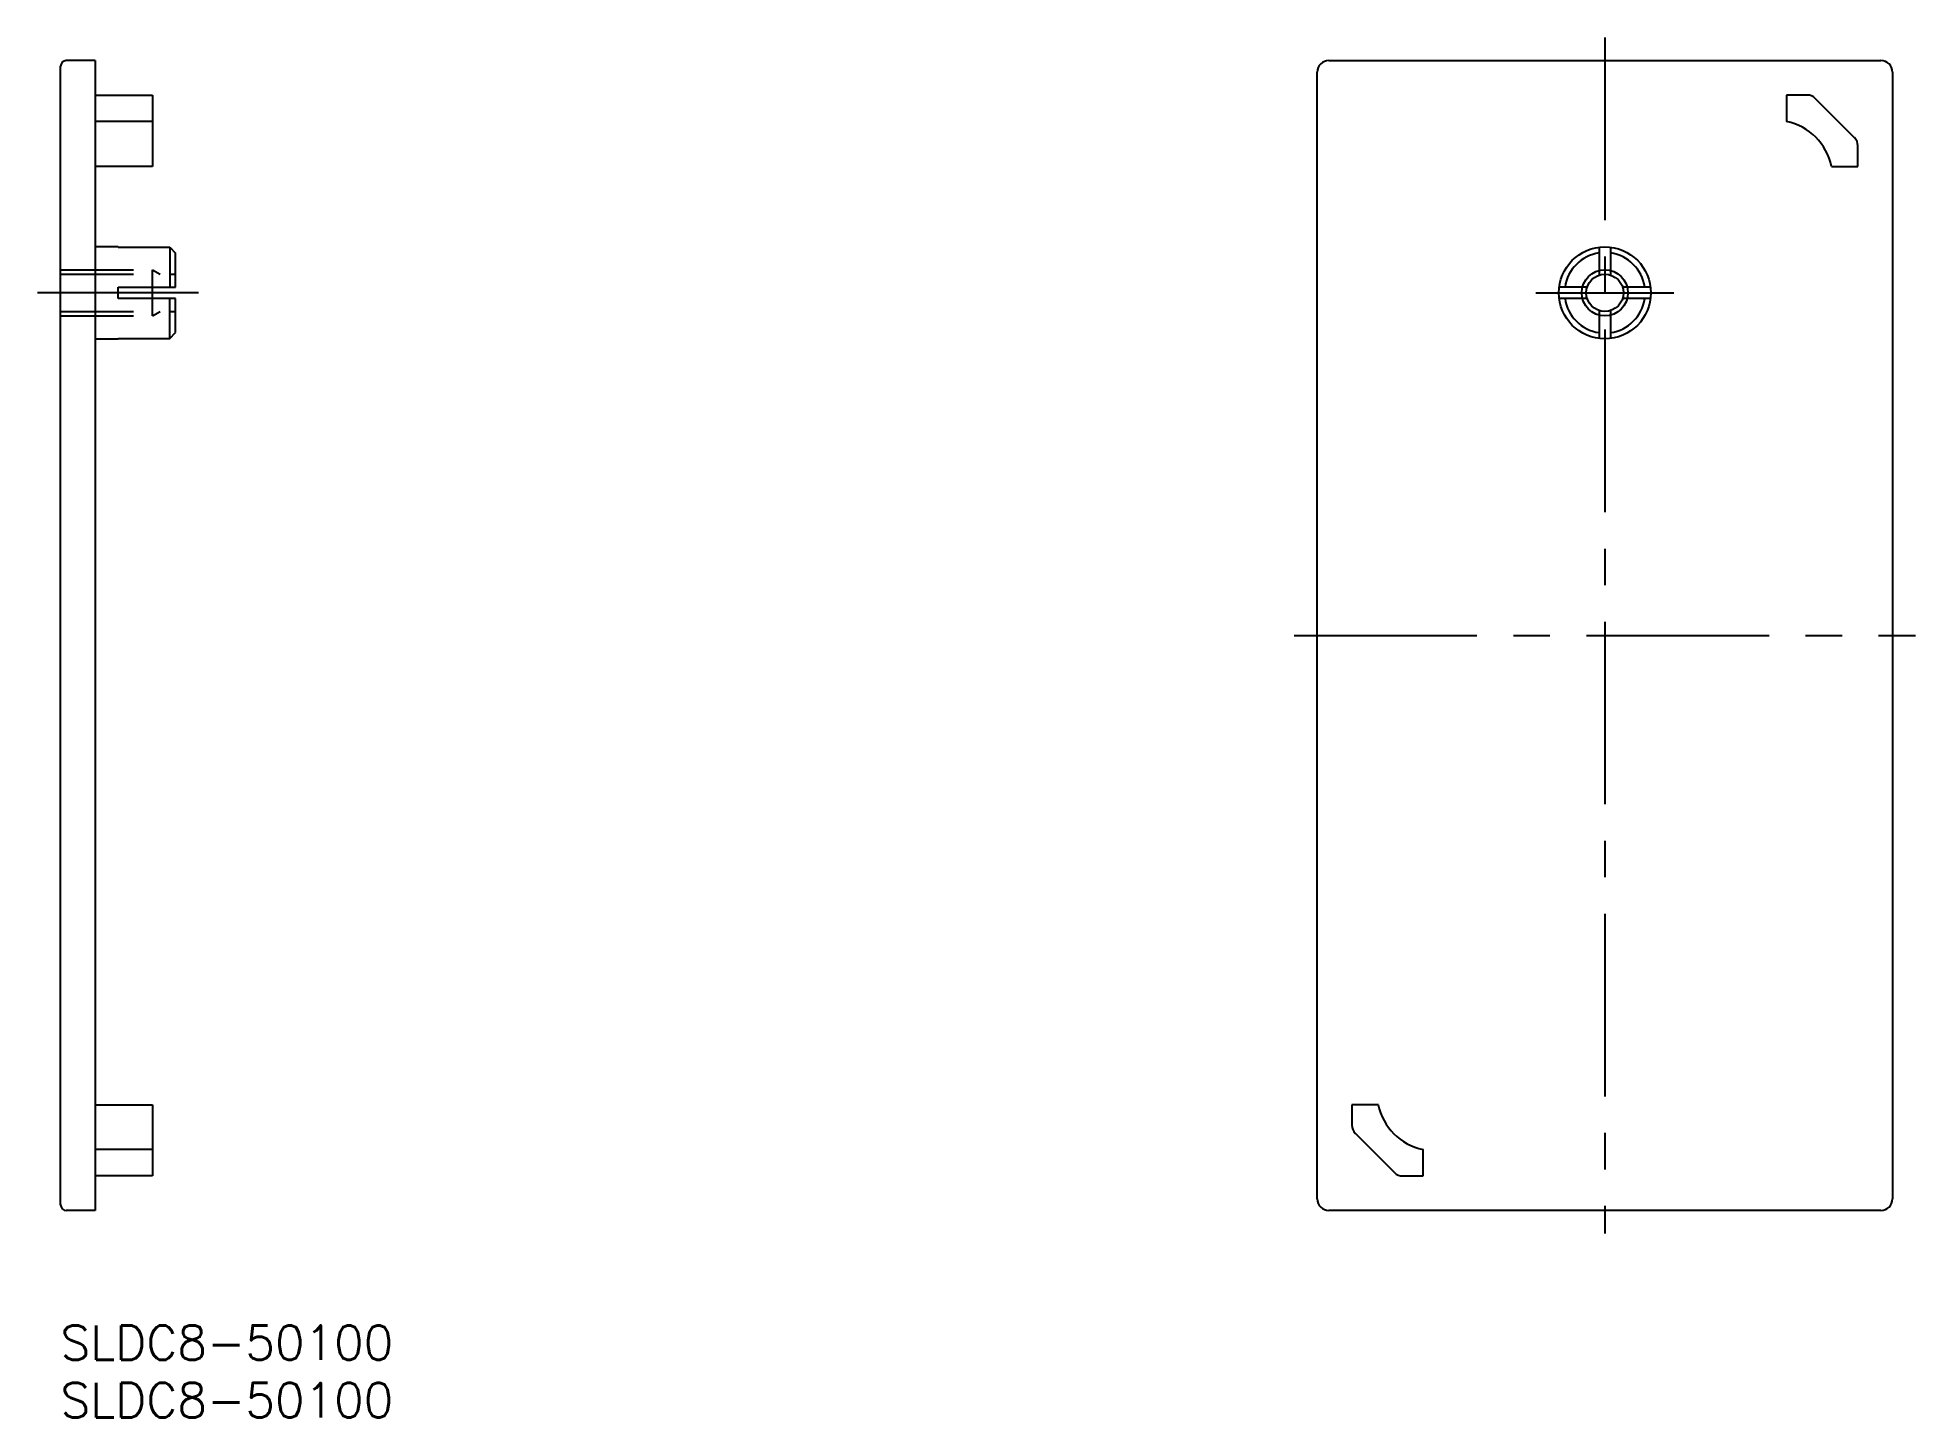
# Model space of a CAD drawing. Extents: x -2 to 161, y -8 to 112.
import ezdxf

# ---------------------------------------------------------------- set-up
doc = ezdxf.new("R2010")
doc.units = 0
doc.header["$LTSCALE"] = 0.5
doc.linetypes.add('CENTER', pattern=[50.8, 31.75, -6.35, 6.35, -6.35])
doc.linetypes.add('DASHED', pattern=[19.05, 12.7, -6.35])
for name, color, linetype in [('MSM_CENTER', 1, 'CENTER'), ('MSM_CONTINUOUS', 7, 'CONTINUOUS'), ('MSM_DASHED', 4, 'DASHED'), ('MSM_NARROW', 5, 'CONTINUOUS'), ('MSM_PART_NUMBER', 7, 'CONTINUOUS')]:
    doc.layers.add(name, color=color, linetype=linetype)
doc.styles.get("Standard").update_dxf_attribs({"font": 'txt.shx', "height": 3, "bigfont": 'bigfont.shx'})

# ---------------------------------------------------------------- blocks, each defined once
blk = doc.blocks.new('*U2')
at = {"layer": 'MSM_PART_NUMBER'}
blk.add_text('SLDC8-50100', height=3, dxfattribs=at).set_placement((0, -3))
blk = doc.blocks.new('*U3')
at = {"layer": 'MSM_PART_NUMBER'}
blk.add_text('SLDC8-50100', height=3, dxfattribs=at).set_placement((0, -8))

msp = doc.modelspace()

# ---------------------------------------------------------------- linework, layer by layer
at = {"layer": 'MSM_CENTER'}
for p, q in [((134.27, 112), (134.27, 8)), ((12, 89.8), (-2, 89.8)), ((128.27, 89.8), (140.27, 89.8)), ((107.27, 60), (161.27, 60))]:
    msp.add_line(p, q, dxfattribs=at)
at = {"layer": 'MSM_CONTINUOUS'}
for p, q in [((0, 10.5), (0, 109.5)), ((3, 110), (0.5, 110)), ((3, 110), (3, 10)), ((110.27, 110), (158.27, 110)), ((109.27, 11), (109.27, 109)), ((159.27, 109), (159.27, 11)), ((3, 107), (8, 107)), ((8, 107), (8, 100.8)), ((151.86, 107), (150.07, 107)), ((150.07, 107), (150.07, 104.7)), ((155.98, 103.29), (152.57, 106.71)), ((8, 104.7), (3, 104.7)), ((156.27, 100.8), (156.27, 102.59)), ((8, 100.8), (3, 100.8)), ((153.97, 100.8), (156.27, 100.8)), ((5, 93.8), (3, 93.8)), ((5, 93.77), (5, 93.8)), ((5, 93.77), (9.5, 93.77)), ((9.5, 93.77), (9.5, 90.3)), ((9.5, 93.77), (10, 93.26)), ((10, 90.3), (10, 93.26)), ((133.77, 93.77), (133.77, 91.34)), ((134.77, 93.77), (134.77, 91.34)), ((5, 89.3), (5, 90.3)), ((5, 90.3), (10, 90.3)), ((132.73, 90.3), (130.31, 90.3)), ((138.24, 90.3), (135.82, 90.3)), ((10, 89.3), (5, 89.3)), ((9.5, 85.83), (9.5, 89.3)), ((10, 86.34), (10, 89.3)), ((132.73, 89.3), (130.31, 89.3)), ((133.77, 88.26), (133.77, 85.83)), ((134.77, 88.26), (134.77, 85.83)), ((138.24, 89.3), (135.82, 89.3)), ((3, 85.8), (5, 85.8)), ((5, 85.83), (9.5, 85.83)), ((5, 85.83), (5, 85.8)), ((9.5, 85.83), (10, 86.34)), ((3, 19.2), (8, 19.2)), ((8, 19.2), (8, 13)), ((114.58, 19.2), (112.27, 19.2)), ((112.27, 19.2), (112.27, 17.41)), ((112.57, 16.71), (115.98, 13.29)), ((118.47, 13), (118.47, 15.3)), ((8, 13), (3, 13)), ((116.69, 13), (118.47, 13)), ((3, 10), (0.5, 10)), ((158.27, 10), (110.27, 10))]:
    msp.add_line(p, q, dxfattribs=at)
for radius in [4, 1.62]:
    msp.add_circle((134.27, 89.8), radius, dxfattribs=at)
for centre, radius, start, end in [((0.5, 109.5), 0.5, 90, 180), ((110.27, 109), 1, 90, 180), ((158.27, 109), 1, 0, 90), ((151.86, 106), 1, 45, 90), ((149.07, 99.8), 5, 11.5369, 78.4552), ((155.27, 102.59), 1, 0, 45), ((134.27, 89.8), 3.5, 98.2132, 171.7868), ((134.27, 89.8), 3.5, 8.2132, 81.7868), ((134.27, 89.8), 3.5, 188.2132, 261.7868), ((134.27, 89.8), 3.5, 278.2132, 351.7868), ((119.47, 20.2), 5, 191.5369, 258.4552), ((113.27, 17.41), 1, 180, 225), ((116.69, 14), 1, 225, 270), ((0.5, 10.5), 0.5, 180, 270), ((110.27, 11), 1, 180, 270), ((158.27, 11), 1, 270, 0)]:
    msp.add_arc(centre, radius, start, end, dxfattribs=at)
at = {"layer": 'MSM_DASHED'}
for p, q in [((0, 91.8), (8, 91.8)), ((8, 87.8), (8, 91.8)), ((8, 91.8), (8.66, 91.42)), ((0, 91.42), (10, 91.42)), ((0, 88.18), (10, 88.18)), ((8, 87.8), (8.66, 88.18)), ((0, 87.8), (8, 87.8)), ((8, 15.3), (3, 15.3))]:
    msp.add_line(p, q, dxfattribs=at)
at = {"layer": 'MSM_NARROW'}
msp.add_circle((134.27, 89.8), 2, dxfattribs=at)

# ---------------------------------------------------------------- block references
at = {"layer": 'MSM_CONTINUOUS'}
for name in ['*U2', '*U3']:
    msp.add_blockref(name, (0, 0), dxfattribs=at)

doc.saveas('drawing.dxf')
